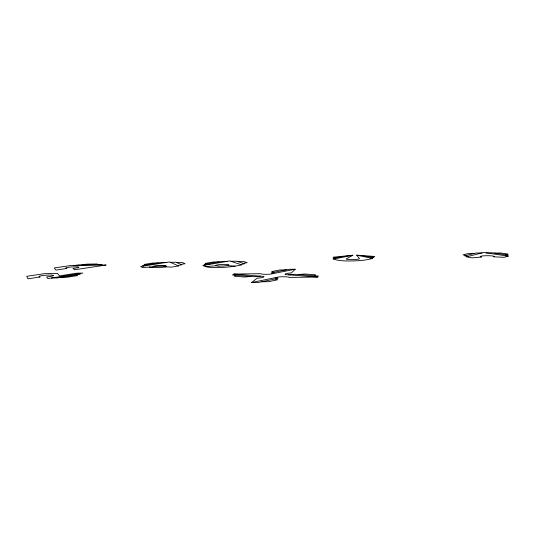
<?xml version="1.0" encoding="UTF-8"?>
<svg xmlns="http://www.w3.org/2000/svg" width="535" height="535" viewBox="0 0 535 535"><rect width="100%" height="100%" fill="white"/><g stroke="black" fill="none" stroke-linecap="round" stroke-linejoin="round"><path stroke-width="0.8" d="M260.558 276.18L254.178 276.749L232.491 274.997L233.909 274.06L264.002 276.455L263.307 276.515A7.57 1.063 -2.3 0 1 257.161 278.173L251.644 282.5L278.862 276.936A7.684 1.097 -2.1 0 1 289.181 277.411L317.629 277.043L318.385 276.047L294.818 274.288L288.572 274.843M314.68 275.766L315.449 274.789L304.596 273.994L298.37 274.549M273.492 273.632L271.185 272.877L288.873 269.319L295.22 269.225L291.388 272.944A7.443 1.023 -2 0 0 285.737 274.515L285.061 274.575L317.629 277.043M235.761 275.257L234.343 276.221L244.368 277.036L250.775 276.475M505.689 255.777L508.163 255.101L492.113 252.741L486.054 252.848M505.628 254.727L508.076 254.065L500.626 252.988L494.521 253.095M371.624 257.114L374.761 256.459L356.684 255.175L359.4 258.545A6.601 0.796 -1.4 0 1 352.451 259.629A6.601 0.796 -1.4 0 1 346.533 258.766L352.879 255.242L333.285 257.188L335.733 257.743M370.869 258.097L374.045 257.429L356.684 255.175L372.721 258.479L367.344 259.622A17.16 2.06 -1.4 0 1 355.407 260.846L353.582 260.913A17.16 2.06 -1.4 0 1 337.384 260.13L333.198 259.161L352.879 255.242L332.977 258.144L335.452 258.713M295.22 269.225L270.422 274.127A7.336 0.996 -2.2 0 1 260.612 273.693L233.909 274.06M209.794 264.357L208.416 264.591M240.543 264.497L244.515 263.782L236.604 261.2L230.959 261.294M235.046 266.136L241.793 264.919L229.816 260.913L202.859 265.547L205.54 266.611A17.341 2.133 -2.6 0 0 220.025 267.5L221.871 267.433A17.341 2.133 -2.6 0 0 235.046 266.136L227.128 265.581M243.271 263.374L247.183 262.672L243.472 261.488L237.787 261.588M177.56 265.527L181.84 264.812L175.888 262.23L170.398 262.324M180.897 264.404L185.11 263.708L182.301 262.524L176.777 262.618M73.763 265.567L78.438 264.885L101.556 264.497L102.379 265.092M81.975 264.825L86.583 264.15L97.189 263.969L97.979 264.558M205.54 266.611L215.839 265.761M482.028 252.921L475.996 253.028L464.634 255.857L468.125 256.425M474.284 253.456L468.252 253.563L462.969 254.861L466.42 255.416M166.746 262.391L161.289 262.484L142.517 265.46L143.654 266.076M227.208 261.361L221.59 261.454L204.056 264.45L205.647 265.066M158.46 262.932L152.99 263.026L144.33 264.39L145.466 264.992M218.949 261.903L213.331 262.003L205.233 263.374L206.811 263.976M153.204 266.35L165.81 266.149M286.212 269.854L279.865 269.948L271.686 271.579L273.967 272.315M60.997 277.344L66.969 277.264L77.488 275.599L76.766 274.863M51.434 277.993L57.412 277.912L80.19 274.321L79.454 273.606M261.729 281.764L268.724 281.677L277.712 279.758L275.231 278.902M251.644 282.5L258.646 282.413L278.16 278.287L275.712 277.458M166.499 266.791A10.332 1.23 -3.2 0 1 156.327 267.614A10.332 1.23 -3.2 0 1 149.372 267.065M53.246 275.645L53.112 275.746A7.216 0.856 -4.2 0 1 46.672 276.869L47.796 278.561L82.831 273.077L77.04 273.164L59.519 275.893L57.566 273.459L44.525 273.652L26.75 276.321L27.927 278.835L40.138 276.963A7.216 0.856 -4.2 0 1 42.68 275.545A7.216 0.856 -4.2 0 1 52.738 275.244L52.992 275.311A7.216 0.856 -4.2 0 1 53.246 275.645M508.25 256.158L504.07 257.308L493.631 256.82A7.022 0.816 -0.3 0 0 486.516 255.717A7.022 0.816 -0.3 0 0 481.48 257.027L472.271 257.85L466.326 256.874L483.707 252.5L508.25 256.158M178.489 265.942L171.227 267.152L163.971 266.597A6.627 0.789 -3.2 0 0 161.51 265.393A6.627 0.789 -3.2 0 0 153.01 266.771L142.571 267.614L140.672 266.55L169.541 261.943L178.489 265.942M105.983 265.032L74.459 269.794L73.001 268.363A6.634 0.742 -3.8 0 0 78.632 267.039A6.634 0.742 -3.8 0 0 69.376 267.192A6.634 0.742 -3.8 0 0 66.908 268.456L55.948 270.081L54.216 267.955L70.212 265.627L105.983 265.032M218.835 266.102A6.674 0.823 -2.6 0 0 228.9 264.952A6.674 0.823 -2.6 0 0 218.975 264.671A6.674 0.823 -2.6 0 0 218.835 266.102"/></g></svg>
